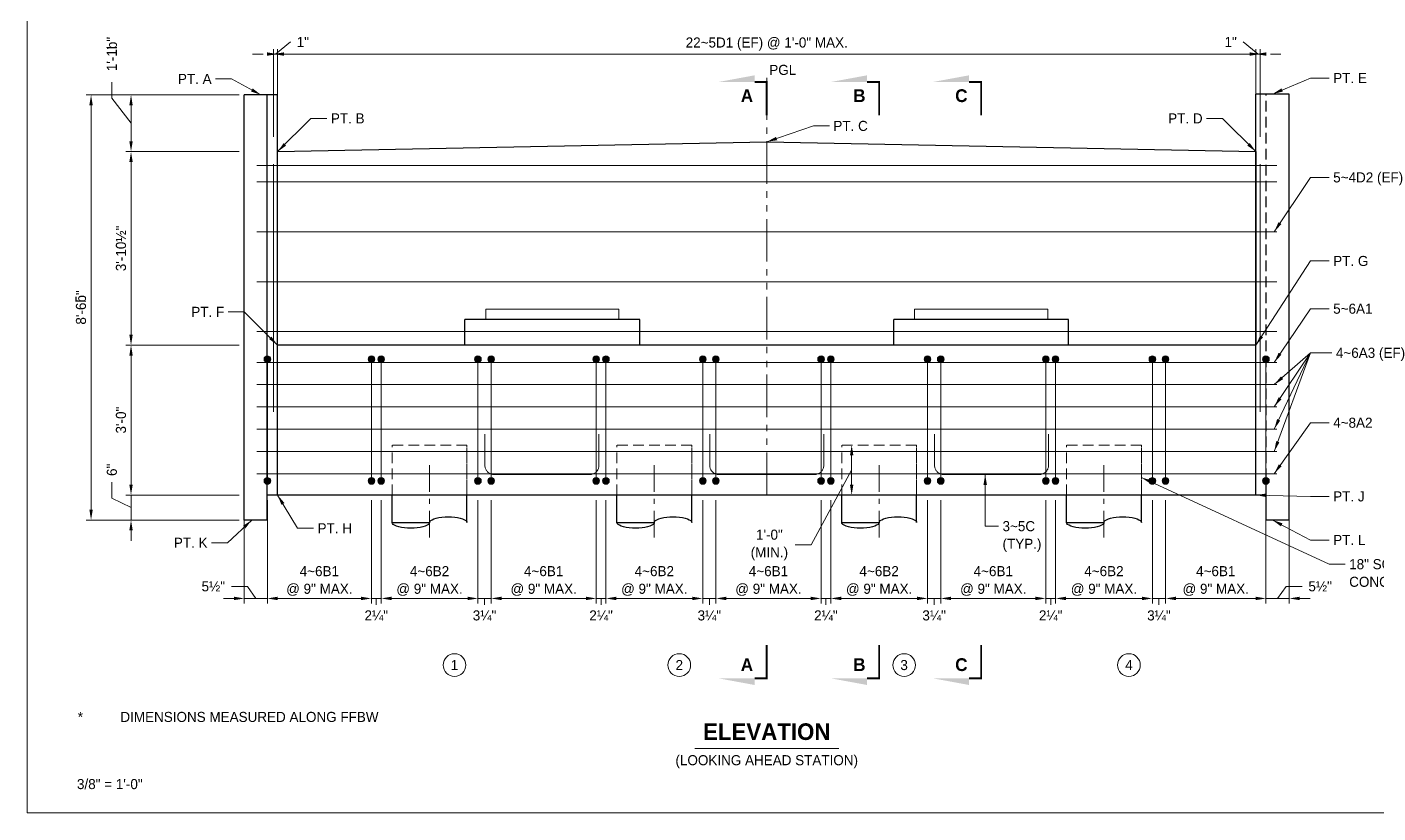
# Model space of a CAD drawing. Extents: x -1 to 861, y -26 to 2.
# Drawn here: x 659 to 686.04, y -25.67 to -9.93 of the extents above; entities that cross this region are included whole.
import ezdxf
from ezdxf.enums import TextEntityAlignment as Align

# ---------------------------------------------------------------- set-up
doc = ezdxf.new("R2010")
doc.units = 21
doc.header["$MEASUREMENT"] = 0
for name, pattern in [('DGN2', [0.12, 0.08, -0.04]), ('DGN4', [0.336, 0.2, -0.053, 0.03, -0.053]), ('DGN6', [0.584, 0.32, -0.056, 0.048, -0.056, 0.048, -0.056])]:
    doc.linetypes.add(name, pattern=pattern)
for name, color, linetype, lineweight in [('BaseLineSurveyPGL', 1, 'DGN6', 9), ('BearingPadMisc', 5, 'Continuous', 15), ('Border', 7, 'Continuous', 15), ('CL_Minor', 7, 'DGN4', 9), ('Dimension', 7, 'Continuous', 9), ('Leader', 7, 'Continuous', 9), ('PileConc', 3, 'Continuous', 30), ('PileConc_h', 3, 'DGN2', 20), ('Rebar', 2, 'Continuous', 15), ('SubStrConc', 3, 'Continuous', 30), ('SubStrConc2', 3, 'Continuous', 30), ('SubStrConc2_h', 3, 'DGN2', 30), ('Symbols', 7, 'Continuous', 15), ('TextStructures', 7, 'Continuous', 9)]:
    doc.layers.add(name, color=color, linetype=linetype, lineweight=lineweight)
doc.styles.add('FDOT Bold (Large)', font='FDOTBold.ttf')
doc.styles.add('FDOT Structures', font='FDOT.ttf')
doc.styles.add('FDOT Structures Annotation', font='FDOT.ttf')
doc.styles.add('FDOT Structures Views_SectionArrow', font='FDOTBold.ttf')

msp = doc.modelspace()

# ---------------------------------------------------------------- hatches: boundary and pattern name
at = {"layer": 'Rebar'}
h = msp.add_hatch(color=256, dxfattribs=at)
h.dxf.hatch_style = 1
edge = h.paths.add_edge_path()
edge.add_arc((663.811, -16.583), 0.0667, 0, 360)
h = msp.add_hatch(color=256, dxfattribs=at)
h.dxf.hatch_style = 1
edge = h.paths.add_edge_path()
edge.add_arc((665.894, -16.583), 0.0667, 0, 360)
h = msp.add_hatch(color=256, dxfattribs=at)
h.dxf.hatch_style = 1
edge = h.paths.add_edge_path()
edge.add_arc((666.089, -16.583), 0.0667, 0, 360)
h = msp.add_hatch(color=256, dxfattribs=at)
h.dxf.hatch_style = 1
edge = h.paths.add_edge_path()
edge.add_arc((668.026, -16.583), 0.0667, 0, 360)
h = msp.add_hatch(color=256, dxfattribs=at)
h.dxf.hatch_style = 1
edge = h.paths.add_edge_path()
edge.add_arc((668.29, -16.583), 0.0667, 0, 360)
h = msp.add_hatch(color=256, dxfattribs=at)
h.dxf.hatch_style = 1
edge = h.paths.add_edge_path()
edge.add_arc((670.394, -16.583), 0.0667, 0, 360)
h = msp.add_hatch(color=256, dxfattribs=at)
h.dxf.hatch_style = 1
edge = h.paths.add_edge_path()
edge.add_arc((670.589, -16.583), 0.0667, 0, 360)
h = msp.add_hatch(color=256, dxfattribs=at)
h.dxf.hatch_style = 1
edge = h.paths.add_edge_path()
edge.add_arc((672.526, -16.583), 0.0667, 0, 360)
h = msp.add_hatch(color=256, dxfattribs=at)
h.dxf.hatch_style = 1
edge = h.paths.add_edge_path()
edge.add_arc((672.79, -16.583), 0.0667, 0, 360)
h = msp.add_hatch(color=256, dxfattribs=at)
h.dxf.hatch_style = 1
edge = h.paths.add_edge_path()
edge.add_arc((674.894, -16.583), 0.0667, 0, 360)
h = msp.add_hatch(color=256, dxfattribs=at)
h.dxf.hatch_style = 1
edge = h.paths.add_edge_path()
edge.add_arc((675.089, -16.583), 0.0667, 0, 360)
h = msp.add_hatch(color=256, dxfattribs=at)
h.dxf.hatch_style = 1
edge = h.paths.add_edge_path()
edge.add_arc((677.026, -16.583), 0.0667, 0, 360)
h = msp.add_hatch(color=256, dxfattribs=at)
h.dxf.hatch_style = 1
edge = h.paths.add_edge_path()
edge.add_arc((677.29, -16.583), 0.0667, 0, 360)
h = msp.add_hatch(color=256, dxfattribs=at)
h.dxf.hatch_style = 1
edge = h.paths.add_edge_path()
edge.add_arc((679.394, -16.583), 0.0667, 0, 360)
h = msp.add_hatch(color=256, dxfattribs=at)
h.dxf.hatch_style = 1
edge = h.paths.add_edge_path()
edge.add_arc((679.589, -16.583), 0.0667, 0, 360)
h = msp.add_hatch(color=256, dxfattribs=at)
h.dxf.hatch_style = 1
edge = h.paths.add_edge_path()
edge.add_arc((681.526, -16.583), 0.0667, 0, 360)
h = msp.add_hatch(color=256, dxfattribs=at)
h.dxf.hatch_style = 1
edge = h.paths.add_edge_path()
edge.add_arc((681.79, -16.583), 0.0667, 0, 360)
h = msp.add_hatch(color=256, dxfattribs=at)
h.dxf.hatch_style = 1
edge = h.paths.add_edge_path()
edge.add_arc((683.8, -16.583), 0.0667, 0, 360)
h = msp.add_hatch(color=256, dxfattribs=at)
h.dxf.hatch_style = 1
edge = h.paths.add_edge_path()
edge.add_arc((663.811, -19.02), 0.0667, 0, 360)
h = msp.add_hatch(color=256, dxfattribs=at)
h.dxf.hatch_style = 1
edge = h.paths.add_edge_path()
edge.add_arc((665.894, -19.02), 0.0667, 0, 360)
h = msp.add_hatch(color=256, dxfattribs=at)
h.dxf.hatch_style = 1
edge = h.paths.add_edge_path()
edge.add_arc((666.089, -19.02), 0.0667, 0, 360)
h = msp.add_hatch(color=256, dxfattribs=at)
h.dxf.hatch_style = 1
edge = h.paths.add_edge_path()
edge.add_arc((668.026, -19.02), 0.0667, 0, 360)
h = msp.add_hatch(color=256, dxfattribs=at)
h.dxf.hatch_style = 1
edge = h.paths.add_edge_path()
edge.add_arc((668.29, -19.02), 0.0667, 0, 360)
h = msp.add_hatch(color=256, dxfattribs=at)
h.dxf.hatch_style = 1
edge = h.paths.add_edge_path()
edge.add_arc((670.394, -19.02), 0.0667, 0, 360)
h = msp.add_hatch(color=256, dxfattribs=at)
h.dxf.hatch_style = 1
edge = h.paths.add_edge_path()
edge.add_arc((670.589, -19.02), 0.0667, 0, 360)
h = msp.add_hatch(color=256, dxfattribs=at)
h.dxf.hatch_style = 1
edge = h.paths.add_edge_path()
edge.add_arc((672.526, -19.02), 0.0667, 0, 360)
h = msp.add_hatch(color=256, dxfattribs=at)
h.dxf.hatch_style = 1
edge = h.paths.add_edge_path()
edge.add_arc((672.79, -19.02), 0.0667, 0, 360)
h = msp.add_hatch(color=256, dxfattribs=at)
h.dxf.hatch_style = 1
edge = h.paths.add_edge_path()
edge.add_arc((674.894, -19.02), 0.0667, 0, 360)
h = msp.add_hatch(color=256, dxfattribs=at)
h.dxf.hatch_style = 1
edge = h.paths.add_edge_path()
edge.add_arc((675.089, -19.02), 0.0667, 0, 360)
h = msp.add_hatch(color=256, dxfattribs=at)
h.dxf.hatch_style = 1
edge = h.paths.add_edge_path()
edge.add_arc((677.026, -19.02), 0.0667, 0, 360)
h = msp.add_hatch(color=256, dxfattribs=at)
h.dxf.hatch_style = 1
edge = h.paths.add_edge_path()
edge.add_arc((677.29, -19.02), 0.0667, 0, 360)
h = msp.add_hatch(color=256, dxfattribs=at)
h.dxf.hatch_style = 1
edge = h.paths.add_edge_path()
edge.add_arc((679.394, -19.02), 0.0667, 0, 360)
h = msp.add_hatch(color=256, dxfattribs=at)
h.dxf.hatch_style = 1
edge = h.paths.add_edge_path()
edge.add_arc((679.589, -19.02), 0.0667, 0, 360)
h = msp.add_hatch(color=256, dxfattribs=at)
h.dxf.hatch_style = 1
edge = h.paths.add_edge_path()
edge.add_arc((681.526, -19.02), 0.0667, 0, 360)
h = msp.add_hatch(color=256, dxfattribs=at)
h.dxf.hatch_style = 1
edge = h.paths.add_edge_path()
edge.add_arc((681.79, -19.02), 0.0667, 0, 360)
h = msp.add_hatch(color=256, dxfattribs=at)
h.dxf.hatch_style = 1
edge = h.paths.add_edge_path()
edge.add_arc((683.8, -19.02), 0.0667, 0, 360)

# ---------------------------------------------------------------- linework, layer by layer
at = {"layer": 'BaseLineSurveyPGL', "ltscale": 2.666667}
msp.add_line((673.807, -19.302), (673.807, -10.952), dxfattribs=at)
at = {"layer": 'BearingPadMisc'}
for points in [[(670.849, -15.578), (668.182, -15.578)], [(668.182, -15.791), (668.182, -15.578)], [(668.182, -15.578), (668.182, -15.578)], [(668.182, -15.791), (668.182, -15.578)], [(668.182, -15.578), (668.182, -15.578)], [(670.849, -15.791), (670.849, -15.578)], [(679.432, -15.578), (676.766, -15.578)], [(676.766, -15.791), (676.766, -15.578)], [(676.766, -15.578), (676.766, -15.578)], [(676.766, -15.791), (676.766, -15.578)], [(676.766, -15.578), (676.766, -15.578)], [(679.432, -15.791), (679.432, -15.578)]]:
    msp.add_lwpolyline(points, dxfattribs=at)
at = {"layer": 'CL_Minor', "ltscale": 2.666667}
for p, q in [((667.057, -18.702), (667.057, -20.172)), ((671.557, -18.702), (671.557, -20.172)), ((676.057, -18.702), (676.057, -20.172)), ((680.557, -18.702), (680.557, -20.172))]:
    msp.add_line(p, q, dxfattribs=at)
at = {"layer": 'Dimension'}
for p, q in [((663.724, -10.474), (663.516, -10.474)), ((663.932, -12.132), (663.932, -10.373)), ((663.932, -12.132), (663.932, -10.373)), ((664.016, -10.474), (663.932, -10.474)), ((664.016, -12.132), (664.016, -10.373)), ((683.599, -12.132), (683.599, -10.373)), ((683.682, -10.474), (683.599, -10.474)), ((683.682, -12.132), (683.682, -10.373)), ((683.682, -12.132), (683.682, -10.373)), ((683.891, -10.474), (684.099, -10.474)), ((663.248, -11.291), (660.181, -11.291)), ((663.248, -11.291), (660.981, -11.291)), ((660.282, -19.593), (660.282, -11.5)), ((661.082, -12.22), (661.082, -11.5)), ((663.248, -12.428), (660.981, -12.428)), ((663.248, -12.428), (660.981, -12.428)), ((661.082, -16.093), (661.082, -12.637)), ((663.248, -16.302), (660.981, -16.302)), ((663.248, -16.302), (660.981, -16.302)), ((661.082, -19.093), (661.082, -16.51)), ((675.507, -19.093), (675.507, -18.51)), ((661.082, -19.093), (661.082, -18.885)), ((663.248, -19.302), (660.981, -19.302)), ((663.248, -19.302), (660.981, -19.302)), ((661.082, -19.802), (661.082, -19.302)), ((663.349, -19.402), (663.349, -21.472)), ((663.811, -19.402), (663.811, -21.472)), ((663.811, -19.402), (663.811, -21.472)), ((683.8, -19.402), (683.8, -21.472)), ((683.8, -19.402), (683.8, -21.472)), ((684.266, -19.402), (684.266, -21.472)), ((663.248, -19.802), (660.181, -19.802)), ((663.248, -19.802), (660.981, -19.802)), ((661.082, -20.01), (661.082, -20.218)), ((663.349, -21.372), (663.811, -21.372)), ((665.894, -21.372), (666.089, -21.372)), ((668.026, -21.372), (668.29, -21.372)), ((670.394, -21.372), (670.589, -21.372)), ((672.526, -21.372), (672.79, -21.372)), ((674.894, -21.372), (675.089, -21.372)), ((677.026, -21.372), (677.29, -21.372)), ((679.394, -21.372), (679.589, -21.372)), ((681.526, -21.372), (681.79, -21.372)), ((683.8, -21.372), (684.266, -21.372))]:
    msp.add_line(p, q, dxfattribs=at)
msp.add_lwpolyline([(660.699, -11.034), (660.699, -11.354), (661.082, -11.86)], dxfattribs=at)
for points in [[(663.807, -10.44), (664.016, -10.474), (663.807, -10.508)], [(664.141, -10.508), (663.932, -10.474), (664.141, -10.44)], [(664.141, -10.508), (663.932, -10.474), (664.141, -10.44)], [(683.474, -10.44), (683.682, -10.474), (683.474, -10.508)], [(683.474, -10.44), (683.682, -10.474), (683.474, -10.508)], [(683.807, -10.508), (683.599, -10.474), (683.807, -10.44)], [(660.248, -11.5), (660.282, -11.291), (660.316, -11.5)], [(661.048, -11.5), (661.082, -11.291), (661.116, -11.5)], [(661.116, -12.22), (661.082, -12.428), (661.048, -12.22)], [(661.048, -12.637), (661.082, -12.428), (661.116, -12.637)], [(661.116, -16.093), (661.082, -16.302), (661.048, -16.093)], [(661.048, -16.51), (661.082, -16.302), (661.116, -16.51)], [(675.473, -18.51), (675.507, -18.302), (675.542, -18.51)], [(661.116, -19.093), (661.082, -19.302), (661.048, -19.093)], [(661.116, -19.093), (661.082, -19.302), (661.048, -19.093)], [(675.542, -19.093), (675.507, -19.302), (675.473, -19.093)], [(660.316, -19.593), (660.282, -19.802), (660.248, -19.593)], [(661.048, -20.01), (661.082, -19.802), (661.116, -20.01)], [(663.141, -21.337), (663.349, -21.372), (663.141, -21.406)], [(664.019, -21.406), (663.811, -21.372), (664.019, -21.337)], [(664.019, -21.406), (663.811, -21.372), (664.019, -21.337)], [(665.686, -21.337), (665.894, -21.372), (665.686, -21.406)], [(665.686, -21.337), (665.894, -21.372), (665.686, -21.406)], [(668.498, -21.406), (668.29, -21.372), (668.498, -21.337)], [(668.498, -21.406), (668.29, -21.372), (668.498, -21.337)], [(670.186, -21.337), (670.394, -21.372), (670.186, -21.406)], [(670.186, -21.337), (670.394, -21.372), (670.186, -21.406)], [(672.998, -21.406), (672.79, -21.372), (672.998, -21.337)], [(672.998, -21.406), (672.79, -21.372), (672.998, -21.337)], [(674.686, -21.337), (674.894, -21.372), (674.686, -21.406)], [(674.686, -21.337), (674.894, -21.372), (674.686, -21.406)], [(677.498, -21.406), (677.29, -21.372), (677.498, -21.337)], [(677.498, -21.406), (677.29, -21.372), (677.498, -21.337)], [(679.186, -21.337), (679.394, -21.372), (679.186, -21.406)], [(679.186, -21.337), (679.394, -21.372), (679.186, -21.406)], [(684.474, -21.406), (684.266, -21.372), (684.474, -21.337)]]:
    msp.add_solid(points, dxfattribs=at)
at = {"layer": 'Leader'}
for p, q in [((683.966, -18.43), (684.692, -16.455)), ((683.966, -17.984), (684.692, -16.455)), ((683.966, -17.538), (684.692, -16.455)), ((683.966, -17.092), (684.692, -16.455)), ((684.692, -16.455), (685.119, -16.455))]:
    msp.add_line(p, q, dxfattribs=at)
for points in [[(663.682, -11.291), (663.096, -10.971), (662.776, -10.971)], [(683.932, -11.274), (684.692, -10.954), (685.066, -10.954)], [(664.016, -12.428), (664.682, -11.762), (665.002, -11.762)], [(683.599, -12.428), (682.932, -11.762), (682.612, -11.762)], [(673.807, -12.232), (674.741, -11.912), (675.061, -11.912)], [(683.966, -14.031), (684.692, -12.943), (685.066, -12.943)], [(683.599, -16.302), (684.692, -14.616), (685.066, -14.616)], [(664.016, -16.302), (663.349, -15.635), (663.029, -15.635)], [(683.966, -16.646), (684.692, -15.572), (685.066, -15.572)], [(683.966, -18.876), (684.692, -17.854), (685.066, -17.854)], [(678.18, -18.891), (678.18, -19.925), (678.447, -19.925)], [(681.307, -18.952), (685.066, -20.685), (685.386, -20.685)], [(664.016, -19.302), (664.416, -19.968), (664.736, -19.968)], [(683.599, -19.302), (684.692, -19.329), (685.066, -19.329)], [(663.499, -19.802), (663.015, -20.257), (662.695, -20.257)], [(683.932, -19.802), (684.692, -20.202), (685.066, -20.202)]]:
    msp.add_lwpolyline(points, dxfattribs=at)
for points in [[(663.682, -11.291), (663.483, -11.222), (663.516, -11.161)], [(683.932, -11.274), (684.111, -11.161), (684.138, -11.225)], [(673.807, -12.232), (673.993, -12.132), (674.016, -12.198)], [(664.016, -12.428), (664.138, -12.256), (664.187, -12.306)], [(683.599, -12.428), (683.427, -12.306), (683.476, -12.256)], [(683.966, -14.031), (684.052, -13.838), (684.11, -13.877)], [(664.016, -16.302), (663.844, -16.179), (663.893, -16.13)], [(683.599, -16.302), (683.683, -16.108), (683.741, -16.146)], [(683.966, -16.646), (684.054, -16.454), (684.111, -16.493)], [(683.966, -17.092), (684.099, -16.928), (684.145, -16.981)], [(683.966, -17.538), (684.053, -17.346), (684.11, -17.384)], [(683.966, -17.984), (684.024, -17.781), (684.086, -17.811)], [(683.966, -18.43), (684.005, -18.222), (684.07, -18.246)], [(678.18, -18.891), (678.215, -19.1), (678.145, -19.1)], [(683.966, -18.876), (684.058, -18.686), (684.115, -18.726)], [(681.307, -18.952), (681.511, -19.007), (681.482, -19.07)], [(664.016, -19.302), (664.153, -19.462), (664.093, -19.498)], [(683.599, -19.302), (683.808, -19.272), (683.806, -19.342)], [(663.499, -19.802), (663.371, -19.97), (663.323, -19.919)], [(683.932, -19.802), (684.133, -19.868), (684.1, -19.929)]]:
    msp.add_solid(points, dxfattribs=at)
at = {"layer": 'PileConc'}
for points in [[(666.307, -19.852), (666.307, -19.302)], [(666.307, -19.852), (666.307, -19.302)], [(667.807, -19.852), (667.807, -19.302)], [(670.807, -19.852), (670.807, -19.302)], [(670.807, -19.852), (670.807, -19.302)], [(672.307, -19.852), (672.307, -19.302)], [(675.307, -19.852), (675.307, -19.302)], [(675.307, -19.852), (675.307, -19.302)], [(676.807, -19.852), (676.807, -19.302)], [(679.807, -19.852), (679.807, -19.302)], [(679.807, -19.852), (679.807, -19.302)], [(681.307, -19.852), (681.307, -19.302)], [(667.057, -19.852), (667.052, -19.871), (667.035, -19.89), (667.007, -19.908), (666.97, -19.924), (666.923, -19.938), (666.87, -19.949), (666.811, -19.957), (666.747, -19.962), (666.682, -19.964), (666.617, -19.962), (666.554, -19.957), (666.495, -19.949), (666.441, -19.938), (666.395, -19.924), (666.358, -19.908), (666.33, -19.89), (666.313, -19.871), (666.307, -19.852), (667.057, -19.852), (667.063, -19.832), (667.08, -19.813), (667.108, -19.795), (667.145, -19.779), (667.191, -19.765), (667.245, -19.754), (667.304, -19.746), (667.367, -19.741), (667.432, -19.739), (667.497, -19.741), (667.561, -19.746), (667.62, -19.754), (667.673, -19.765), (667.72, -19.779), (667.757, -19.795), (667.785, -19.813), (667.802, -19.832), (667.807, -19.852)], [(671.557, -19.852), (671.552, -19.871), (671.535, -19.89), (671.507, -19.908), (671.47, -19.924), (671.423, -19.938), (671.37, -19.949), (671.311, -19.957), (671.247, -19.962), (671.182, -19.964), (671.117, -19.962), (671.054, -19.957), (670.995, -19.949), (670.941, -19.938), (670.895, -19.924), (670.858, -19.908), (670.83, -19.89), (670.813, -19.871), (670.807, -19.852), (671.557, -19.852), (671.563, -19.832), (671.58, -19.813), (671.608, -19.795), (671.645, -19.779), (671.691, -19.765), (671.745, -19.754), (671.804, -19.746), (671.867, -19.741), (671.932, -19.739), (671.997, -19.741), (672.061, -19.746), (672.12, -19.754), (672.173, -19.765), (672.22, -19.779), (672.257, -19.795), (672.285, -19.813), (672.302, -19.832), (672.307, -19.852)], [(676.057, -19.852), (676.052, -19.871), (676.035, -19.89), (676.007, -19.908), (675.97, -19.924), (675.923, -19.938), (675.87, -19.949), (675.811, -19.957), (675.747, -19.962), (675.682, -19.964), (675.617, -19.962), (675.554, -19.957), (675.495, -19.949), (675.441, -19.938), (675.395, -19.924), (675.358, -19.908), (675.33, -19.89), (675.313, -19.871), (675.307, -19.852), (676.057, -19.852), (676.063, -19.832), (676.08, -19.813), (676.108, -19.795), (676.145, -19.779), (676.191, -19.765), (676.245, -19.754), (676.304, -19.746), (676.367, -19.741), (676.432, -19.739), (676.497, -19.741), (676.561, -19.746), (676.62, -19.754), (676.673, -19.765), (676.72, -19.779), (676.757, -19.795), (676.785, -19.813), (676.802, -19.832), (676.807, -19.852)], [(680.557, -19.852), (680.552, -19.871), (680.535, -19.89), (680.507, -19.908), (680.47, -19.924), (680.423, -19.938), (680.37, -19.949), (680.311, -19.957), (680.247, -19.962), (680.182, -19.964), (680.117, -19.962), (680.054, -19.957), (679.995, -19.949), (679.941, -19.938), (679.895, -19.924), (679.858, -19.908), (679.83, -19.89), (679.813, -19.871), (679.807, -19.852), (680.557, -19.852), (680.563, -19.832), (680.58, -19.813), (680.608, -19.795), (680.645, -19.779), (680.691, -19.765), (680.745, -19.754), (680.804, -19.746), (680.867, -19.741), (680.932, -19.739), (680.997, -19.741), (681.061, -19.746), (681.12, -19.754), (681.173, -19.765), (681.22, -19.779), (681.257, -19.795), (681.285, -19.813), (681.302, -19.832), (681.307, -19.852)]]:
    msp.add_lwpolyline(points, dxfattribs=at)
at = {"layer": 'PileConc_h', "ltscale": 2.666667}
for points in [[(667.807, -18.302), (666.307, -18.302)], [(666.307, -19.302), (666.307, -18.302)], [(666.307, -19.302), (666.307, -18.302)], [(667.807, -18.302), (666.307, -18.302)], [(667.807, -18.302), (666.307, -18.302)], [(666.307, -19.302), (666.307, -18.302)], [(667.807, -18.302), (666.307, -18.302)], [(666.307, -19.302), (666.307, -18.302)], [(667.807, -19.302), (667.807, -18.302)], [(667.807, -19.302), (667.807, -18.302)], [(667.807, -19.302), (667.807, -18.302)], [(667.807, -19.852), (667.807, -18.302)], [(672.307, -18.302), (670.807, -18.302)], [(670.807, -19.302), (670.807, -18.302)], [(670.807, -19.302), (670.807, -18.302)], [(672.307, -18.302), (670.807, -18.302)], [(672.307, -18.302), (670.807, -18.302)], [(670.807, -19.302), (670.807, -18.302)], [(672.307, -18.302), (670.807, -18.302)], [(670.807, -19.302), (670.807, -18.302)], [(672.307, -19.302), (672.307, -18.302)], [(672.307, -19.302), (672.307, -18.302)], [(672.307, -19.302), (672.307, -18.302)], [(672.307, -19.852), (672.307, -18.302)], [(676.807, -18.302), (675.307, -18.302)], [(675.307, -19.302), (675.307, -18.302)], [(675.307, -19.302), (675.307, -18.302)], [(676.807, -18.302), (675.307, -18.302)], [(676.807, -18.302), (675.307, -18.302)], [(675.307, -19.302), (675.307, -18.302)], [(676.807, -18.302), (675.307, -18.302)], [(675.307, -19.302), (675.307, -18.302)], [(676.807, -19.302), (676.807, -18.302)], [(676.807, -19.302), (676.807, -18.302)], [(676.807, -19.302), (676.807, -18.302)], [(676.807, -19.852), (676.807, -18.302)], [(681.307, -18.302), (679.807, -18.302)], [(679.807, -19.302), (679.807, -18.302)], [(679.807, -19.302), (679.807, -18.302)], [(681.307, -18.302), (679.807, -18.302)], [(681.307, -18.302), (679.807, -18.302)], [(679.807, -19.302), (679.807, -18.302)], [(681.307, -18.302), (679.807, -18.302)], [(679.807, -19.302), (679.807, -18.302)], [(681.307, -19.302), (681.307, -18.302)], [(681.307, -19.302), (681.307, -18.302)], [(681.307, -19.302), (681.307, -18.302)], [(681.307, -19.852), (681.307, -18.302)]]:
    msp.add_lwpolyline(points, dxfattribs=at)
at = {"layer": 'Rebar'}
for p, q in [((663.811, -19.02), (663.811, -16.583)), ((665.894, -19.02), (665.894, -16.583)), ((666.089, -19.02), (666.089, -16.583)), ((668.026, -19.02), (668.026, -16.583)), ((668.29, -19.02), (668.29, -16.583)), ((670.394, -19.02), (670.394, -16.583)), ((670.589, -19.02), (670.589, -16.583)), ((672.526, -19.02), (672.526, -16.583)), ((672.79, -19.02), (672.79, -16.583)), ((674.894, -19.02), (674.894, -16.583)), ((675.089, -19.02), (675.089, -16.583)), ((677.026, -19.02), (677.026, -16.583)), ((677.29, -19.02), (677.29, -16.583)), ((679.394, -19.02), (679.394, -16.583)), ((679.589, -19.02), (679.589, -16.583)), ((681.526, -19.02), (681.526, -16.583)), ((681.79, -19.02), (681.79, -16.583)), ((683.8, -19.02), (683.8, -16.583))]:
    msp.add_line(p, q, dxfattribs=at)
for points in [[(684.016, -12.704), (663.599, -12.704)], [(663.932, -17.635), (663.932, -12.678)], [(683.682, -17.635), (683.682, -12.678)], [(684.016, -13.031), (663.599, -13.031)], [(684.016, -14.031), (663.599, -14.031)], [(684.016, -15.031), (663.599, -15.031)], [(684.016, -16.031), (663.599, -16.031)], [(684.016, -16.646), (663.599, -16.646)], [(684.016, -17.092), (663.599, -17.092)], [(684.016, -17.538), (663.599, -17.538)], [(684.016, -17.984), (663.599, -17.984)], [(670.448, -18.084), (670.448, -18.709), (670.447, -18.725), (670.445, -18.741), (670.442, -18.756), (670.437, -18.771), (670.431, -18.786), (670.423, -18.8), (670.415, -18.814), (670.405, -18.826), (670.395, -18.838), (670.383, -18.849), (670.37, -18.858), (670.357, -18.867), (670.343, -18.874), (670.328, -18.88), (670.313, -18.885), (670.297, -18.889), (670.281, -18.891), (670.266, -18.891), (668.349, -18.891), (668.333, -18.891), (668.317, -18.889), (668.302, -18.885), (668.287, -18.88), (668.272, -18.874), (668.258, -18.867), (668.244, -18.858), (668.232, -18.849), (668.22, -18.838), (668.209, -18.826), (668.2, -18.814), (668.191, -18.8), (668.184, -18.786), (668.178, -18.771), (668.173, -18.756), (668.169, -18.741), (668.167, -18.725), (668.167, -18.709), (668.167, -18.084)], [(674.948, -18.084), (674.948, -18.709), (674.947, -18.725), (674.945, -18.741), (674.942, -18.756), (674.937, -18.771), (674.931, -18.786), (674.923, -18.8), (674.915, -18.814), (674.905, -18.826), (674.895, -18.838), (674.883, -18.849), (674.87, -18.858), (674.857, -18.867), (674.843, -18.874), (674.828, -18.88), (674.813, -18.885), (674.797, -18.889), (674.781, -18.891), (674.766, -18.891), (672.849, -18.891), (672.833, -18.891), (672.817, -18.889), (672.802, -18.885), (672.787, -18.88), (672.772, -18.874), (672.758, -18.867), (672.744, -18.858), (672.732, -18.849), (672.72, -18.838), (672.709, -18.826), (672.7, -18.814), (672.691, -18.8), (672.684, -18.786), (672.678, -18.771), (672.673, -18.756), (672.669, -18.741), (672.667, -18.725), (672.667, -18.709), (672.667, -18.084)], [(679.448, -18.084), (679.448, -18.709), (679.447, -18.725), (679.445, -18.741), (679.442, -18.756), (679.437, -18.771), (679.431, -18.786), (679.423, -18.8), (679.415, -18.814), (679.405, -18.826), (679.395, -18.838), (679.383, -18.849), (679.37, -18.858), (679.357, -18.867), (679.343, -18.874), (679.328, -18.88), (679.313, -18.885), (679.297, -18.889), (679.281, -18.891), (679.266, -18.891), (677.349, -18.891), (677.333, -18.891), (677.317, -18.889), (677.302, -18.885), (677.287, -18.88), (677.272, -18.874), (677.258, -18.867), (677.244, -18.858), (677.232, -18.849), (677.22, -18.838), (677.209, -18.826), (677.2, -18.814), (677.191, -18.8), (677.184, -18.786), (677.178, -18.771), (677.173, -18.756), (677.169, -18.741), (677.167, -18.725), (677.167, -18.709), (677.167, -18.084)], [(684.016, -18.43), (663.599, -18.43)], [(684.016, -18.876), (663.599, -18.876)]]:
    msp.add_lwpolyline(points, dxfattribs=at)
for centre in [(663.811, -16.583), (665.894, -16.583), (666.089, -16.583), (668.026, -16.583), (668.29, -16.583), (670.394, -16.583), (670.589, -16.583), (672.526, -16.583), (672.79, -16.583), (674.894, -16.583), (675.089, -16.583), (677.026, -16.583), (677.29, -16.583), (679.394, -16.583), (679.589, -16.583), (681.526, -16.583), (681.79, -16.583), (683.8, -16.583), (663.811, -19.02), (665.894, -19.02), (666.089, -19.02), (668.026, -19.02), (668.29, -19.02), (670.394, -19.02), (670.589, -19.02), (672.526, -19.02), (672.79, -19.02), (674.894, -19.02), (675.089, -19.02), (677.026, -19.02), (677.29, -19.02), (679.394, -19.02), (679.589, -19.02), (681.526, -19.02), (681.79, -19.02), (683.8, -19.02)]:
    msp.add_circle(centre, 0.0667, dxfattribs=at)
at = {"layer": 'SubStrConc'}
for points in [[(664.016, -12.428), (673.807, -12.232)], [(664.016, -12.428), (673.807, -12.232)], [(673.807, -12.232), (673.807, -12.232)], [(673.807, -12.232), (683.599, -12.428)], [(673.807, -12.232), (673.807, -12.232)], [(683.599, -12.428), (683.599, -16.302)], [(683.599, -16.302), (664.016, -16.302)], [(664.016, -19.302), (664.016, -16.302)], [(683.599, -19.302), (683.599, -16.302)], [(683.599, -19.302), (664.016, -19.302)]]:
    msp.add_lwpolyline(points, dxfattribs=at)
at = {"layer": 'SubStrConc2'}
for points in [[(664.016, -11.291), (663.349, -11.291)], [(663.349, -19.802), (663.349, -11.291)], [(663.349, -11.291), (663.349, -11.291)], [(663.349, -11.291), (663.349, -11.291)], [(663.349, -19.802), (663.349, -11.291)], [(664.016, -19.302), (664.016, -11.291)], [(683.599, -19.302), (683.599, -11.274)], [(683.599, -11.274), (683.599, -11.274)], [(683.599, -12.428), (683.599, -11.274)], [(683.599, -11.274), (683.599, -11.274)], [(684.266, -11.274), (683.599, -11.274)], [(684.266, -19.802), (684.266, -11.274)], [(671.266, -15.791), (667.766, -15.791)], [(667.766, -16.302), (667.766, -15.791)], [(667.766, -15.791), (667.766, -15.791)], [(667.766, -16.302), (667.766, -15.791)], [(667.766, -15.791), (667.766, -15.791)], [(671.266, -16.302), (671.266, -15.791)], [(679.849, -15.791), (676.349, -15.791)], [(676.349, -16.302), (676.349, -15.791)], [(676.349, -15.791), (676.349, -15.791)], [(676.349, -16.302), (676.349, -15.791)], [(676.349, -15.791), (676.349, -15.791)], [(679.849, -16.302), (679.849, -15.791)], [(671.266, -16.302), (667.766, -16.302)], [(679.849, -16.302), (676.349, -16.302)], [(664.016, -19.302), (663.807, -19.302)], [(664.016, -19.302), (663.807, -19.302)], [(663.807, -19.802), (663.807, -19.302)], [(683.807, -19.302), (683.599, -19.302)], [(683.807, -19.802), (683.807, -19.302)], [(683.807, -19.802), (683.807, -19.302)], [(663.807, -19.802), (663.349, -19.802)], [(663.349, -19.802), (663.349, -19.802)], [(663.349, -19.802), (663.349, -19.802)], [(684.266, -19.802), (683.807, -19.802)], [(683.807, -19.802), (683.807, -19.802)], [(683.807, -19.802), (683.807, -19.802)]]:
    msp.add_lwpolyline(points, dxfattribs=at)
at = {"layer": 'SubStrConc2_h', "ltscale": 2.666667}
for points in [[(663.807, -19.302), (663.807, -11.291)], [(663.807, -19.802), (663.807, -11.291)], [(683.807, -19.302), (683.807, -11.274)], [(683.807, -19.302), (683.807, -11.274)]]:
    msp.add_lwpolyline(points, dxfattribs=at)
at = {"layer": 'Symbols', "const_width": 0.0373}
for points in [[(673.807, -11.699), (673.807, -11.032), (673.567, -11.032)], [(676.057, -11.699), (676.057, -11.032), (675.817, -11.032)], [(678.099, -11.699), (678.099, -11.032), (677.859, -11.032)], [(673.807, -22.305), (673.807, -22.972), (673.567, -22.972)], [(676.057, -22.305), (676.057, -22.972), (675.817, -22.972)], [(678.099, -22.305), (678.099, -22.972), (677.859, -22.972)]]:
    msp.add_lwpolyline(points, dxfattribs=at)
at = {"layer": 'Symbols'}
for centre in [(667.557, -22.705), (672.057, -22.705), (676.557, -22.705), (681.057, -22.705)]:
    msp.add_circle(centre, 0.227, dxfattribs=at)
for points in [[(673.567, -11.032), (672.847, -11.032), (673.567, -10.899)], [(675.817, -11.032), (675.097, -11.032), (675.817, -10.899)], [(677.859, -11.032), (677.139, -11.032), (677.859, -10.899)], [(673.567, -22.972), (672.847, -22.972), (673.567, -23.105)], [(675.817, -22.972), (675.097, -22.972), (675.817, -23.105)], [(677.859, -22.972), (677.139, -22.972), (677.859, -23.105)]]:
    msp.add_solid(points, dxfattribs=at)
at = {"layer": 'TextStructures'}
msp.add_line((672.368, -24.378), (675.247, -24.378), dxfattribs=at)

# ---------------------------------------------------------------- texts
at = {"layer": 'Border', "style": 'FDOT Structures'}
msp.add_text('3/8" = 1\'-0"', height=0.2016, dxfattribs=at).set_placement((660, -24.987), align=Align.TOP_LEFT)
at = {"layer": 'Dimension', "char_height": 0.2016, "attachment_point": 5, "rotation": 90, "line_spacing_factor": 1.05, "style": 'FDOT Structures Annotation', "bg_fill": 3, "box_fill_scale": 1.1, "bg_fill_color": 0}
for s, insert in [('1\'-1ƅ"', (660.699, -10.473)), ('6"', (660.699, -18.797))]:
    msp.add_mtext(s, dxfattribs=dict(at, insert=insert))
at = {"layer": 'Dimension', "char_height": 0.2016, "attachment_point": 5, "line_spacing_factor": 1.05, "style": 'FDOT Structures Annotation', "bg_fill": 3, "box_fill_scale": 1.1, "bg_fill_color": 0}
for s, insert in [('1"', (664.521, -10.232)), ('1"', (683.094, -10.232)), ('4~6B1\\P@ 9" MAX.', (664.852, -21.022)), ('4~6B2\\P@ 9" MAX.', (667.057, -21.022)), ('4~6B1\\P@ 9" MAX.', (669.342, -21.022)), ('4~6B2\\P@ 9" MAX.', (671.557, -21.022)), ('4~6B1\\P@ 9" MAX.', (673.842, -21.022)), ('4~6B2\\P@ 9" MAX.', (676.057, -21.022)), ('4~6B1\\P@ 9" MAX.', (678.342, -21.022)), ('5½"', (662.729, -21.13)), ('5½"', (684.885, -21.13)), ('2¼"', (665.991, -21.714)), ('3¼"', (668.158, -21.714)), ('2¼"', (670.491, -21.714)), ('3¼"', (672.658, -21.714)), ('2¼"', (674.991, -21.714)), ('3¼"', (677.158, -21.714)), ('2¼"', (679.491, -21.714)), ('3¼"', (681.658, -21.714))]:
    msp.add_mtext(s, dxfattribs=dict(at, insert=insert))
at = {"layer": 'TextStructures', "style": 'FDOT Structures'}
for s, height, p in [('PGL', 0.2016, (673.858, -10.952)), ('*', 0.202, (660.016, -23.905)), ('DIMENSIONS MEASURED ALONG FFBW', 0.2016, (660.869, -23.905))]:
    msp.add_text(s, height=height, dxfattribs=at).set_placement(p, align=Align.BOTTOM_LEFT)
for s, p in [('PT. A', (662.695, -10.971)), ('PT. D', (682.532, -11.762)), ('PT. F', (662.948, -15.635)), ('PT. K', (662.614, -20.257))]:
    msp.add_text(s, height=0.2016, dxfattribs=at).set_placement(p, align=Align.MIDDLE_RIGHT)
for s, p in [('PT. E', (685.146, -10.954)), ('PT. B', (665.083, -11.762)), ('PT. C', (675.141, -11.912)), ('5~4D2 (EF)', (685.146, -12.943)), ('PT. G', (685.146, -14.616)), ('5~6A1', (685.146, -15.572)), ('4~6A3 (EF)', (685.2, -16.455)), ('4~8A2', (685.146, -17.854)), ('PT. J', (685.146, -19.329)), ('PT. H', (664.816, -19.968)), ('PT. L', (685.146, -20.202))]:
    msp.add_text(s, height=0.2016, dxfattribs=at).set_placement(p, align=Align.MIDDLE_LEFT)
at = {"layer": 'TextStructures'}
for s, height, style, p in [('A', 0.256, 'FDOT Structures Views_SectionArrow', (673.411, -11.307)), ('B', 0.256, 'FDOT Structures Views_SectionArrow', (675.661, -11.307)), ('C', 0.256, 'FDOT Structures Views_SectionArrow', (677.703, -11.307)), ('1', 0.202, 'FDOT Structures', (667.557, -22.705)), ('2', 0.202, 'FDOT Structures', (672.057, -22.705)), ('A', 0.256, 'FDOT Structures Views_SectionArrow', (673.411, -22.697)), ('B', 0.256, 'FDOT Structures Views_SectionArrow', (675.661, -22.697)), ('3', 0.202, 'FDOT Structures', (676.557, -22.705)), ('C', 0.256, 'FDOT Structures Views_SectionArrow', (677.703, -22.697)), ('4', 0.202, 'FDOT Structures', (681.057, -22.705))]:
    msp.add_text(s, height=height, dxfattribs=dict(at, style=style)).set_placement(p, align=Align.MIDDLE_CENTER)
for s, height, style, p in [('ELEVATION', 0.3333, 'FDOT Bold (Large)', (673.807, -24.305)), ('(LOOKING AHEAD STATION)', 0.2016, 'FDOT Structures', (673.807, -24.771))]:
    msp.add_text(s, height=height, dxfattribs=dict(at, style=style)).set_placement(p, align=Align.BOTTOM_CENTER)
at = {"layer": 'TextStructures', "char_height": 0.2016, "attachment_point": 1, "line_spacing_factor": 1.05, "style": 'FDOT Structures'}
for s, insert in [('3~5C\\P(TYP.)', (678.527, -19.824)), ('18" SQUARE PRESTRESSED\\PCONCRETE PILE (TYP.)', (685.466, -20.585))]:
    msp.add_mtext(s, dxfattribs=dict(at, insert=insert))

# ---------------------------------------------------------------- next in the draw order: linework, layer by layer
at = {"layer": 'Dimension'}
for p, q in [((664.141, -10.474), (683.474, -10.474)), ((664.224, -10.474), (664.432, -10.474)), ((683.391, -10.474), (683.182, -10.474)), ((665.894, -19.402), (665.894, -21.472)), ((665.894, -19.402), (665.894, -21.472)), ((666.089, -19.402), (666.089, -21.472)), ((666.089, -19.402), (666.089, -21.472)), ((668.026, -19.402), (668.026, -21.472)), ((668.026, -19.402), (668.026, -21.472)), ((668.29, -19.402), (668.29, -21.472)), ((668.29, -19.402), (668.29, -21.472)), ((670.394, -19.402), (670.394, -21.472)), ((670.394, -19.402), (670.394, -21.472)), ((670.589, -19.402), (670.589, -21.472)), ((670.589, -19.402), (670.589, -21.472)), ((672.526, -19.402), (672.526, -21.472)), ((672.526, -19.402), (672.526, -21.472)), ((672.79, -19.402), (672.79, -21.472)), ((672.79, -19.402), (672.79, -21.472)), ((674.894, -19.402), (674.894, -21.472)), ((674.894, -19.402), (674.894, -21.472)), ((675.089, -19.402), (675.089, -21.472)), ((675.089, -19.402), (675.089, -21.472)), ((677.026, -19.402), (677.026, -21.472)), ((677.026, -19.402), (677.026, -21.472)), ((677.29, -19.402), (677.29, -21.472)), ((677.29, -19.402), (677.29, -21.472)), ((679.394, -19.402), (679.394, -21.472)), ((679.394, -19.402), (679.394, -21.472)), ((679.589, -19.402), (679.589, -21.472)), ((679.589, -19.402), (679.589, -21.472)), ((681.526, -19.402), (681.526, -21.472)), ((681.526, -19.402), (681.526, -21.472)), ((681.79, -19.402), (681.79, -21.472)), ((681.79, -19.402), (681.79, -21.472)), ((663.141, -21.372), (662.932, -21.372)), ((664.019, -21.372), (664.227, -21.372)), ((664.019, -21.372), (665.686, -21.372)), ((665.686, -21.372), (665.477, -21.372)), ((666.297, -21.372), (666.505, -21.372)), ((666.297, -21.372), (667.818, -21.372)), ((667.818, -21.372), (667.609, -21.372)), ((668.498, -21.372), (668.706, -21.372)), ((668.498, -21.372), (670.186, -21.372)), ((670.186, -21.372), (669.977, -21.372)), ((670.797, -21.372), (671.005, -21.372)), ((670.797, -21.372), (672.318, -21.372)), ((672.318, -21.372), (672.109, -21.372)), ((672.998, -21.372), (673.206, -21.372)), ((672.998, -21.372), (674.686, -21.372)), ((674.686, -21.372), (674.477, -21.372)), ((675.297, -21.372), (675.505, -21.372)), ((675.297, -21.372), (676.818, -21.372)), ((676.818, -21.372), (676.609, -21.372)), ((677.498, -21.372), (677.706, -21.372)), ((677.498, -21.372), (679.186, -21.372)), ((679.186, -21.372), (678.977, -21.372)), ((684.474, -21.372), (684.682, -21.372))]:
    msp.add_line(p, q, dxfattribs=at)
for points in [[(664.273, -10.232), (663.974, -10.474)], [(683.342, -10.232), (683.641, -10.474)], [(660.699, -19.044), (660.699, -19.364), (661.082, -19.552)], [(663.092, -21.13), (663.412, -21.13), (663.58, -21.372)], [(684.523, -21.13), (684.203, -21.13), (684.033, -21.372)], [(665.991, -21.503), (665.991, -21.372)], [(668.158, -21.503), (668.158, -21.372)], [(670.491, -21.503), (670.491, -21.372)], [(672.658, -21.503), (672.658, -21.372)], [(674.991, -21.503), (674.991, -21.372)], [(677.158, -21.503), (677.158, -21.372)], [(679.491, -21.503), (679.491, -21.372)], [(681.658, -21.503), (681.658, -21.372)]]:
    msp.add_lwpolyline(points, dxfattribs=at)
for points in [[(666.297, -21.406), (666.089, -21.372), (666.297, -21.337)], [(666.297, -21.406), (666.089, -21.372), (666.297, -21.337)], [(667.818, -21.337), (668.026, -21.372), (667.818, -21.406)], [(667.818, -21.337), (668.026, -21.372), (667.818, -21.406)], [(670.797, -21.406), (670.589, -21.372), (670.797, -21.337)], [(670.797, -21.406), (670.589, -21.372), (670.797, -21.337)], [(672.318, -21.337), (672.526, -21.372), (672.318, -21.406)], [(672.318, -21.337), (672.526, -21.372), (672.318, -21.406)], [(675.297, -21.406), (675.089, -21.372), (675.297, -21.337)], [(675.297, -21.406), (675.089, -21.372), (675.297, -21.337)], [(676.818, -21.337), (677.026, -21.372), (676.818, -21.406)], [(676.818, -21.337), (677.026, -21.372), (676.818, -21.406)]]:
    msp.add_solid(points, dxfattribs=at)

# ---------------------------------------------------------------- next in the draw order: texts
at = {"layer": 'Dimension', "char_height": 0.2016, "attachment_point": 5, "line_spacing_factor": 1.05, "style": 'FDOT Structures Annotation', "bg_fill": 3, "box_fill_scale": 1.1, "bg_fill_color": 0}
for s, insert in [('1\'-0"\\P(MIN.)', (673.86, -20.302)), ('4~6B2\\P@ 9" MAX.', (680.557, -21.022)), ('4~6B1\\P@ 9" MAX.', (682.795, -21.022))]:
    msp.add_mtext(s, dxfattribs=dict(at, insert=insert))

# ---------------------------------------------------------------- next in the draw order: linework, layer by layer
at = {"layer": 'Border'}
msp.add_lwpolyline([(659, -25.667), (701.267, -25.667), (701.267, 1), (659, 1)], close=True, dxfattribs=at)
at = {"layer": 'Dimension'}
for p, q in [((679.797, -21.372), (680.005, -21.372)), ((679.797, -21.372), (681.318, -21.372)), ((681.318, -21.372), (681.109, -21.372)), ((681.998, -21.372), (682.206, -21.372)), ((681.998, -21.372), (683.592, -21.372)), ((683.592, -21.372), (683.384, -21.372))]:
    msp.add_line(p, q, dxfattribs=at)
msp.add_lwpolyline([(674.378, -20.302), (674.698, -20.302), (675.507, -18.802)], dxfattribs=at)
for points in [[(679.797, -21.406), (679.589, -21.372), (679.797, -21.337)], [(679.797, -21.406), (679.589, -21.372), (679.797, -21.337)], [(681.318, -21.337), (681.526, -21.372), (681.318, -21.406)], [(681.318, -21.337), (681.526, -21.372), (681.318, -21.406)], [(681.998, -21.406), (681.79, -21.372), (681.998, -21.337)], [(681.998, -21.406), (681.79, -21.372), (681.998, -21.337)], [(683.592, -21.337), (683.8, -21.372), (683.592, -21.406)], [(683.592, -21.337), (683.8, -21.372), (683.592, -21.406)]]:
    msp.add_solid(points, dxfattribs=at)

# ---------------------------------------------------------------- next in the draw order: texts
at = {"layer": 'Dimension', "insert": (673.807, -10.273), "char_height": 0.2016, "attachment_point": 5, "style": 'FDOT Structures Annotation', "bg_fill": 3, "box_fill_scale": 1.1, "bg_fill_color": 1}
msp.add_mtext('22~5D1 (EF) @ 1\'-0" MAX.', dxfattribs=at)
at = {"layer": 'Dimension', "char_height": 0.2016, "attachment_point": 5, "rotation": 90, "style": 'FDOT Structures Annotation', "bg_fill": 3, "box_fill_scale": 1.1, "bg_fill_color": 1}
for s, insert in [('3\'-10½"', (660.881, -14.365)), ('8\'-6ƃ"', (660.081, -15.547)), ('3\'-0"', (660.881, -17.802))]:
    msp.add_mtext(s, dxfattribs=dict(at, insert=insert))

doc.saveas('drawing.dxf')
